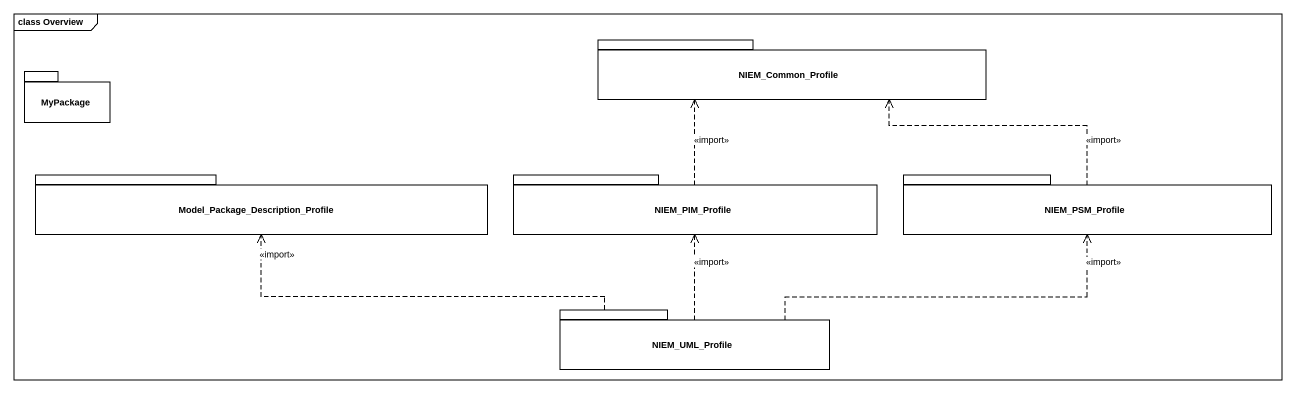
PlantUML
@startuml
mainframe class Overview
package NIEM_Common_Profile {
}
package MyPackage {
}
package "Model_Package_Description_Profile" as Model_Package_Description {
}
package NIEM_PIM_Profile {
}
package NIEM_PSM_Profile {
}
package NIEM_UML_Profile {
}
NIEM_PIM_Profile .up.> NIEM_Common_Profile : <<import>>
NIEM_PSM_Profile .left.> NIEM_Common_Profile : <<import>>
NIEM_UML_Profile .left.> Model_Package_Description : <<import>>
NIEM_UML_Profile .up.> NIEM_PIM_Profile : <<import>>
NIEM_UML_Profile .right.> NIEM_PSM_Profile : <<import>>
@enduml
